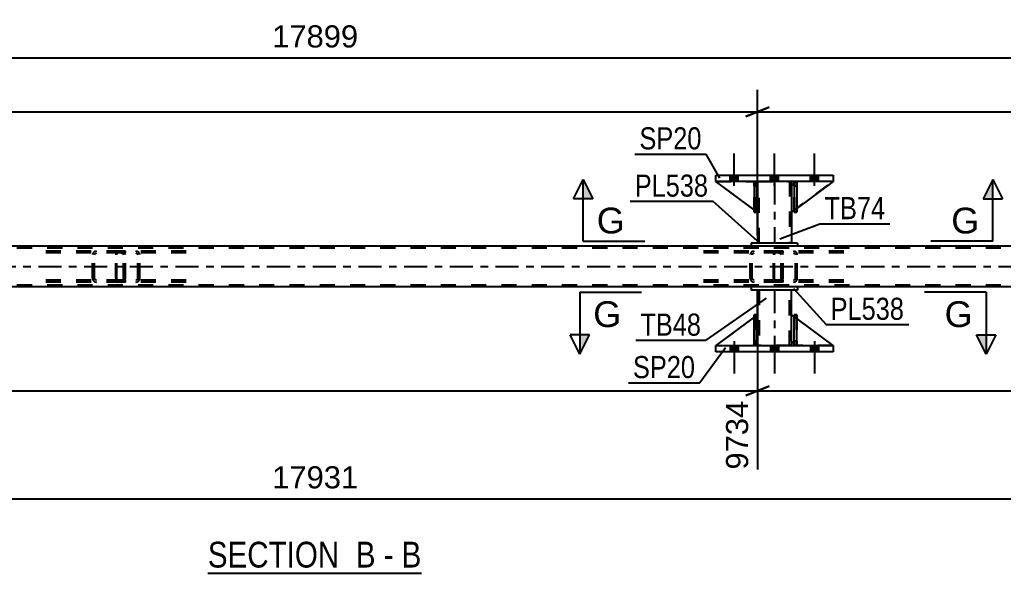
# Model space of a CAD drawing. Header units: millimetres. Extents: x 0 to 841, y 0 to 594.
# Drawn here: x 401 to 528.3, y 192.2 to 263.9 of the extents above; entities that cross this region are included whole.
import ezdxf

# ---------------------------------------------------------------- set-up
doc = ezdxf.new("R2010")
doc.units = ezdxf.units.MM
doc.linetypes.add('DXK_LINE_DOT2', pattern=[3.9198, 1.9599, -1.9599])
doc.linetypes.add('DXK_LINE_DOT3', pattern=[5.9187, 2.979, -0.9799, 0.9799, -0.9799])
doc.styles.add('Arial', font='ARIAL.TTF', dxfattribs={"height": 0.2})
doc.styles.add('Arial Narrow', font='ARIALN.TTF', dxfattribs={"height": 0.2})

# ---------------------------------------------------------------- blocks, each defined once
blk = doc.blocks.new('Unknown-318891418-17 - 3954')
at = {"color": 6, "linetype": 'Continuous'}
blk.add_line((425.32, 192.17), (452.97, 192.17), dxfattribs=at)
at = {"color": 0, "linetype": 'Continuous'}
for points in [[(443.43, 192.92), (443.43, 196.42), (425.32, 196.42), (425.32, 192.92)], [(447.04, 192.92), (447.04, 196.42), (444.48, 196.42), (444.48, 192.92)], [(449.36, 192.92), (449.36, 196.42), (448.09, 196.42), (448.09, 192.92)], [(452.97, 192.92), (452.97, 196.42), (450.41, 196.42), (450.41, 192.92)]]:
    blk.add_wipeout(points, dxfattribs=at)
at = {"color": 7, "linetype": 'Continuous', "style": 'Arial Narrow'}
for s, p in [('SECTION ', (425.32, 192.92)), ('B', (444.48, 192.92)), ('B', (450.41, 192.92)), ('-', (448.09, 192.92))]:
    blk.add_text(s, height=3.34, dxfattribs=at).set_placement(p)
blk = doc.blocks.new('Bolt-318891418-3972 - 3954')
at = {"linetype": 'Continuous'}
for points in [[(493.99, 243.74), (492.95, 243.74), (492.95, 242.94), (493.99, 242.94)], [(493.99, 243.74), (492.95, 243.74), (492.95, 242.94), (493.99, 242.94)], [(493.99, 243.74), (492.95, 243.74), (492.95, 242.94), (493.99, 242.94)], [(499.19, 243.74), (498.15, 243.74), (498.15, 242.94), (499.19, 242.94)], [(499.19, 243.74), (498.15, 243.74), (498.15, 242.94), (499.19, 242.94)], [(504.39, 243.74), (503.35, 243.74), (503.35, 242.94), (504.39, 242.94)], [(504.39, 243.74), (503.35, 243.74), (503.35, 242.94), (504.39, 242.94)], [(504.39, 243.74), (503.35, 243.74), (503.35, 242.94), (504.39, 242.94)]]:
    blk.add_hatch(color=1, dxfattribs=at).paths.add_polyline_path(points)
at = {"color": 1, "linetype": 'Continuous'}
for p, q in [((493.47, 242.34), (493.47, 246.54)), ((493.47, 242.34), (493.47, 246.54)), ((493.47, 242.34), (493.47, 246.54)), ((498.67, 242.34), (498.67, 246.54)), ((498.67, 242.34), (498.67, 246.54)), ((503.87, 242.34), (503.87, 246.54)), ((503.87, 242.34), (503.87, 246.54)), ((503.87, 242.34), (503.87, 246.54)), ((492.95, 242.94), (492.95, 243.74)), ((492.95, 242.94), (492.95, 243.74)), ((492.95, 242.94), (492.95, 243.74)), ((493.99, 242.94), (493.99, 243.74)), ((493.99, 242.94), (493.99, 243.74)), ((493.99, 242.94), (493.99, 243.74)), ((498.15, 242.94), (498.15, 243.74)), ((498.15, 242.94), (498.15, 243.74)), ((499.19, 242.94), (499.19, 243.74)), ((499.19, 242.94), (499.19, 243.74)), ((503.35, 242.94), (503.35, 243.74)), ((503.35, 242.94), (503.35, 243.74)), ((503.35, 242.94), (503.35, 243.74)), ((504.39, 242.94), (504.39, 243.74)), ((504.39, 242.94), (504.39, 243.74)), ((504.39, 242.94), (504.39, 243.74))]:
    blk.add_line(p, q, dxfattribs=at)
blk = doc.blocks.new('Part-318891418-4040 - 3954')
at = {"color": 7, "linetype": 'DXK_LINE_DOT2'}
for p, q in [((496.47, 238.94), (491.07, 242.94)), ((491.07, 242.94), (495.87, 242.94)), ((495.87, 242.94), (496.47, 242.34)), ((496.47, 242.34), (495.87, 242.94)), ((496.47, 242.34), (496.47, 238.94)), ((496.47, 242.34), (496.47, 242.34)), ((496.47, 242.34), (496.47, 238.94))]:
    blk.add_line(p, q, dxfattribs=at)
blk = doc.blocks.new('Part-318891418-3961 - 3954')
at = {"color": 7, "linetype": 'DXK_LINE_DOT2'}
for p, q in [((414.14, 233.9), (403.29, 233.9)), ((414.14, 233.66), (403.29, 233.66)), ((410.44, 233.6), (410.4, 233.42)), ((410.4, 230.38), (410.4, 233.42)), ((410.65, 233.42), (410.67, 233.51)), ((410.65, 230.38), (410.65, 233.42)), ((410.67, 233.51), (410.73, 233.59)), ((410.91, 233.9), (410.71, 233.86)), ((410.73, 233.59), (410.81, 233.64)), ((410.81, 233.64), (410.91, 233.66)), ((414.34, 233.86), (414.14, 233.9)), ((414.14, 233.66), (414.24, 233.64)), ((414.24, 233.64), (414.32, 233.59)), ((414.32, 233.59), (414.38, 233.51)), ((414.38, 233.51), (414.4, 233.42)), ((414.4, 230.38), (414.4, 233.42)), ((414.65, 233.42), (414.62, 233.6)), ((414.65, 230.38), (414.65, 233.42)), ((414.14, 230.14), (403.29, 230.14)), ((414.14, 229.9), (403.29, 229.9)), ((410.4, 230.38), (410.44, 230.19)), ((410.67, 230.28), (410.65, 230.38)), ((410.73, 230.21), (410.67, 230.28)), ((410.71, 229.93), (410.91, 229.9)), ((410.81, 230.15), (410.73, 230.21)), ((410.91, 230.14), (410.81, 230.15)), ((414.24, 230.15), (414.14, 230.14)), ((414.14, 229.9), (414.34, 229.93)), ((414.32, 230.21), (414.24, 230.15)), ((414.38, 230.28), (414.32, 230.21)), ((414.4, 230.38), (414.38, 230.28)), ((414.62, 230.19), (414.65, 230.38))]:
    blk.add_line(p, q, dxfattribs=at)
for centre, start, end in [((410.89, 233.4), 110.7584, 155.6801), ((414.16, 233.4), 24.3199, 69.2416), ((410.89, 230.4), 204.3199, 249.2416), ((414.16, 230.4), 290.7584, 335.6801)]:
    blk.add_arc(centre, 0.496, start, end, dxfattribs=at)
blk = doc.blocks.new('Part-318891418-4037 - 3954')
at = {"color": 2, "linetype": 'Continuous'}
for p, q in [((495.67, 234.54), (246.46, 234.54)), ((665.94, 234.54), (501.67, 234.54)), ((763.19, 229.26), (107.16, 229.26))]:
    blk.add_line(p, q, dxfattribs=at)
at = {"color": 7, "linetype": 'DXK_LINE_DOT2'}
for p, q in [((501.67, 234.54), (495.67, 234.54)), ((763.19, 234.3), (107.16, 234.3)), ((763.19, 229.5), (107.16, 229.5))]:
    blk.add_line(p, q, dxfattribs=at)
at = {"color": 7, "linetype": 'DXK_LINE_DOT3'}
blk.add_line((107.45, 231.9), (763.19, 231.9), dxfattribs=at)
blk = doc.blocks.new('Bolt-318891418-3973 - 3954')
at = {"linetype": 'Continuous'}
for points in [[(492.95, 220.86), (493.99, 220.86), (493.99, 221.66), (492.95, 221.66)], [(492.95, 220.86), (493.99, 220.86), (493.99, 221.66), (492.95, 221.66)], [(492.95, 220.86), (493.99, 220.86), (493.99, 221.66), (492.95, 221.66)], [(498.15, 220.86), (499.19, 220.86), (499.19, 221.66), (498.15, 221.66)], [(498.15, 220.86), (499.19, 220.86), (499.19, 221.66), (498.15, 221.66)], [(503.35, 220.86), (504.39, 220.86), (504.39, 221.66), (503.35, 221.66)], [(503.35, 220.86), (504.39, 220.86), (504.39, 221.66), (503.35, 221.66)], [(503.35, 220.86), (504.39, 220.86), (504.39, 221.66), (503.35, 221.66)]]:
    blk.add_hatch(color=1, dxfattribs=at).paths.add_polyline_path(points)
at = {"color": 1, "linetype": 'Continuous'}
for p, q in [((492.95, 221.66), (492.95, 220.86)), ((492.95, 221.66), (492.95, 220.86)), ((492.95, 221.66), (492.95, 220.86)), ((493.47, 222.26), (493.47, 218.06)), ((493.47, 222.26), (493.47, 218.06)), ((493.47, 222.26), (493.47, 218.06)), ((493.99, 221.66), (493.99, 220.86)), ((493.99, 221.66), (493.99, 220.86)), ((493.99, 221.66), (493.99, 220.86)), ((498.15, 221.66), (498.15, 220.86)), ((498.15, 221.66), (498.15, 220.86)), ((498.67, 222.26), (498.67, 218.06)), ((498.67, 222.26), (498.67, 218.06)), ((499.19, 221.66), (499.19, 220.86)), ((499.19, 221.66), (499.19, 220.86)), ((503.35, 221.66), (503.35, 220.86)), ((503.35, 221.66), (503.35, 220.86)), ((503.35, 221.66), (503.35, 220.86)), ((503.87, 222.26), (503.87, 218.06)), ((503.87, 222.26), (503.87, 218.06)), ((503.87, 222.26), (503.87, 218.06)), ((504.39, 221.66), (504.39, 220.86)), ((504.39, 221.66), (504.39, 220.86)), ((504.39, 221.66), (504.39, 220.86))]:
    blk.add_line(p, q, dxfattribs=at)
blk = doc.blocks.new('Part-318891418-4038 - 3954')
at = {"color": 7, "linetype": 'DXK_LINE_DOT2'}
for p, q in [((501.47, 242.94), (500.87, 242.34)), ((500.87, 238.94), (506.27, 242.94)), ((500.87, 242.34), (500.87, 238.94)), ((506.27, 242.94), (501.47, 242.94))]:
    blk.add_line(p, q, dxfattribs=at)
blk = doc.blocks.new('Part-318891418-4039 - 3954')
at = {"color": 2, "linetype": 'Continuous'}
for p, q in [((501.23, 242.69), (500.87, 242.34)), ((500.87, 242.34), (500.87, 238.94)), ((506.27, 242.94), (501.55, 239.44)), ((500.87, 238.94), (501.23, 239.2))]:
    blk.add_line(p, q, dxfattribs=at)
at = {"color": 7, "linetype": 'DXK_LINE_DOT2'}
for p, q in [((501.47, 242.94), (501.23, 242.69)), ((506.27, 242.94), (501.47, 242.94)), ((506.27, 242.94), (506.27, 242.94)), ((506.27, 242.94), (506.27, 242.94)), ((501.55, 239.44), (501.23, 239.2))]:
    blk.add_line(p, q, dxfattribs=at)
blk = doc.blocks.new('Part-318891418-4064 - 3954')
at = {"color": 2, "linetype": 'Continuous'}
for p, q in [((496.03, 221.66), (496.03, 225.66)), ((496.03, 225.66), (496.35, 225.66)), ((496.35, 221.66), (496.35, 225.66)), ((496.03, 221.66), (496.03, 221.66)), ((496.35, 221.66), (496.03, 221.66))]:
    blk.add_line(p, q, dxfattribs=at)
at = {"color": 7, "linetype": 'DXK_LINE_DOT2'}
for p, q in [((496.03, 225.66), (496.03, 222.26)), ((496.35, 222.26), (496.35, 225.66)), ((496.03, 222.26), (496.03, 221.66)), ((496.03, 222.26), (496.35, 222.26)), ((496.03, 221.66), (496.03, 221.66)), ((496.03, 221.66), (496.03, 221.66)), ((496.35, 221.66), (496.35, 222.26)), ((496.35, 221.66), (496.35, 221.66))]:
    blk.add_line(p, q, dxfattribs=at)
blk = doc.blocks.new('Part-318891418-4041 - 3954')
at = {"color": 2, "linetype": 'Continuous'}
for p, q in [((496.03, 239.27), (491.07, 242.94)), ((496.03, 242.78), (495.87, 242.94)), ((496.47, 242.34), (496.35, 242.46)), ((496.47, 242.34), (496.47, 242.34)), ((496.47, 238.94), (496.47, 242.34)), ((496.35, 239.03), (496.47, 238.94)), ((496.47, 238.94), (496.47, 238.94))]:
    blk.add_line(p, q, dxfattribs=at)
at = {"color": 7, "linetype": 'DXK_LINE_DOT2'}
for p, q in [((495.87, 242.94), (491.07, 242.94)), ((491.07, 242.94), (491.07, 242.94)), ((495.87, 242.94), (496.47, 242.34)), ((496.35, 242.46), (496.03, 242.78)), ((496.47, 242.34), (496.47, 238.94)), ((496.35, 239.03), (496.03, 239.27))]:
    blk.add_line(p, q, dxfattribs=at)
blk = doc.blocks.new('Part-318891418-4042 - 3954')
at = {"color": 7, "linetype": 'DXK_LINE_DOT2'}
for p, q in [((501.23, 242.34), (501.23, 242.94)), ((501.23, 242.94), (501.23, 242.94)), ((501.23, 242.94), (501.23, 238.94)), ((501.23, 242.94), (501.55, 242.94)), ((501.23, 238.94), (501.23, 242.34)), ((501.23, 242.34), (501.55, 242.34)), ((501.55, 242.94), (501.55, 242.34)), ((501.55, 238.94), (501.55, 242.94)), ((501.55, 242.34), (501.55, 238.94)), ((501.23, 238.94), (501.55, 238.94))]:
    blk.add_line(p, q, dxfattribs=at)
blk = doc.blocks.new('Part-318891418-4043 - 3954')
at = {"color": 7, "linetype": 'DXK_LINE_DOT2'}
for p, q in [((496.03, 242.34), (496.03, 242.94)), ((496.03, 242.94), (496.03, 242.94)), ((496.03, 242.94), (496.03, 238.94)), ((496.03, 242.94), (496.35, 242.94)), ((496.03, 238.94), (496.03, 242.34)), ((496.03, 242.34), (496.35, 242.34)), ((496.35, 242.94), (496.35, 242.34)), ((496.35, 238.94), (496.35, 242.94)), ((496.35, 242.34), (496.35, 238.94)), ((496.03, 238.94), (496.35, 238.94))]:
    blk.add_line(p, q, dxfattribs=at)
blk = doc.blocks.new('Part-318891418-4060 - 3954')
at = {"color": 7, "linetype": 'DXK_LINE_DOT2'}
for p, q in [((496.35, 225.56), (496.03, 225.33)), ((496.47, 222.26), (496.47, 225.66)), ((491.07, 221.66), (491.07, 221.66)), ((491.07, 221.66), (495.87, 221.66)), ((496.47, 222.26), (495.87, 221.66)), ((496.35, 222.13), (496.03, 221.81))]:
    blk.add_line(p, q, dxfattribs=at)
at = {"color": 2, "linetype": 'Continuous'}
for p, q in [((496.47, 225.66), (496.35, 225.56)), ((496.47, 222.26), (496.47, 225.66)), ((496.03, 225.33), (491.07, 221.66)), ((496.03, 221.81), (495.87, 221.66)), ((496.47, 222.26), (496.35, 222.13)), ((496.47, 222.26), (496.47, 222.26))]:
    blk.add_line(p, q, dxfattribs=at)
blk = doc.blocks.new('Part-318891418-4061 - 3954')
at = {"color": 7, "linetype": 'DXK_LINE_DOT2'}
for p, q in [((501.55, 225.66), (501.23, 225.66)), ((501.23, 222.26), (501.23, 225.66)), ((501.23, 221.66), (501.23, 225.66)), ((501.55, 225.66), (501.55, 222.26)), ((501.55, 221.66), (501.55, 225.66)), ((501.55, 222.26), (501.23, 222.26)), ((501.23, 221.66), (501.23, 222.26)), ((501.55, 221.66), (501.23, 221.66)), ((501.55, 222.26), (501.55, 221.66)), ((501.55, 221.66), (501.55, 221.66))]:
    blk.add_line(p, q, dxfattribs=at)
blk = doc.blocks.new('Part-318891418-4062 - 3954')
at = {"color": 7, "linetype": 'DXK_LINE_DOT2'}
for p, q in [((496.35, 225.66), (496.03, 225.66)), ((496.03, 222.26), (496.03, 225.66)), ((496.03, 221.66), (496.03, 225.66)), ((496.35, 225.66), (496.35, 222.26)), ((496.35, 221.66), (496.35, 225.66)), ((496.35, 222.26), (496.03, 222.26)), ((496.03, 221.66), (496.03, 222.26)), ((496.35, 221.66), (496.03, 221.66)), ((496.35, 222.26), (496.35, 221.66)), ((496.35, 221.66), (496.35, 221.66))]:
    blk.add_line(p, q, dxfattribs=at)
blk = doc.blocks.new('Part-318891418-4063 - 3954')
at = {"color": 2, "linetype": 'Continuous'}
for p, q in [((501.23, 221.66), (501.23, 225.66)), ((501.23, 225.66), (501.55, 225.66)), ((501.55, 221.66), (501.55, 225.66)), ((501.23, 221.66), (501.23, 221.66)), ((501.55, 221.66), (501.23, 221.66))]:
    blk.add_line(p, q, dxfattribs=at)
at = {"color": 7, "linetype": 'DXK_LINE_DOT2'}
for p, q in [((501.23, 225.66), (501.23, 222.26)), ((501.55, 222.26), (501.55, 225.66)), ((501.23, 222.26), (501.23, 221.66)), ((501.23, 222.26), (501.55, 222.26)), ((501.23, 221.66), (501.23, 221.66)), ((501.23, 221.66), (501.23, 221.66)), ((501.55, 221.66), (501.55, 222.26)), ((501.55, 221.66), (501.55, 221.66))]:
    blk.add_line(p, q, dxfattribs=at)
blk = doc.blocks.new('Part-318891418-4069 - 3954')
at = {"color": 2, "linetype": 'Continuous'}
for p, q in [((496.47, 225.66), (496.47, 228.86)), ((500.87, 225.66), (500.87, 228.86)), ((496.47, 221.66), (496.47, 222.26)), ((500.87, 222.26), (500.87, 221.66))]:
    blk.add_line(p, q, dxfattribs=at)
at = {"color": 7, "linetype": 'DXK_LINE_DOT2'}
for p, q in [((500.87, 228.86), (496.47, 228.86)), ((496.71, 228.86), (496.71, 221.66)), ((500.63, 221.66), (500.63, 228.86)), ((496.47, 222.26), (496.47, 225.66)), ((500.87, 222.26), (500.87, 225.66)), ((500.87, 221.66), (496.47, 221.66))]:
    blk.add_line(p, q, dxfattribs=at)
at = {"color": 7, "linetype": 'DXK_LINE_DOT3'}
blk.add_line((498.67, 228.86), (498.67, 221.66), dxfattribs=at)
blk = doc.blocks.new('Part-318891418-4074 - 3954')
at = {"color": 2, "linetype": 'Continuous'}
for p, q in [((501.67, 229.26), (495.67, 229.26)), ((495.67, 229.26), (495.67, 228.86)), ((501.67, 229.26), (501.67, 228.86)), ((501.67, 228.86), (495.67, 228.86))]:
    blk.add_line(p, q, dxfattribs=at)
blk = doc.blocks.new('Part-318891418-4079 - 3954')
at = {"color": 2, "linetype": 'Continuous'}
for p, q in [((501.67, 234.94), (495.67, 234.94)), ((495.67, 234.94), (495.67, 234.54)), ((501.67, 234.54), (495.67, 234.54)), ((501.67, 234.94), (501.67, 234.54))]:
    blk.add_line(p, q, dxfattribs=at)
blk = doc.blocks.new('Part-318891418-4162 - 3954')
at = {"color": 2, "linetype": 'Continuous'}
for p, q in [((491.07, 242.94), (491.07, 243.74)), ((491.07, 243.74), (506.27, 243.74)), ((506.27, 243.74), (506.27, 242.94)), ((506.27, 242.94), (491.07, 242.94))]:
    blk.add_line(p, q, dxfattribs=at)
blk = doc.blocks.new('Part-318891418-4167 - 3954')
at = {"color": 2, "linetype": 'Continuous'}
for p, q in [((491.07, 221.66), (491.07, 221.66)), ((491.07, 220.86), (491.07, 221.66)), ((491.07, 221.66), (506.27, 221.66)), ((506.27, 221.66), (506.27, 221.66)), ((506.27, 221.66), (506.27, 220.86)), ((491.07, 220.86), (491.07, 220.86)), ((506.27, 220.86), (491.07, 220.86)), ((506.27, 220.86), (506.27, 220.86))]:
    blk.add_line(p, q, dxfattribs=at)
at = {"color": 7, "linetype": 'DXK_LINE_DOT2'}
for p, q in [((491.07, 220.86), (491.07, 221.66)), ((506.27, 221.66), (506.27, 220.86))]:
    blk.add_line(p, q, dxfattribs=at)
blk = doc.blocks.new('Part-318891418-4168 - 3954')
at = {"color": 2, "linetype": 'Continuous'}
for p, q in [((501.55, 242.94), (501.23, 242.94)), ((501.23, 242.94), (501.23, 238.94)), ((501.55, 242.94), (501.55, 242.94)), ((501.55, 242.94), (501.55, 238.94)), ((501.55, 238.94), (501.23, 238.94))]:
    blk.add_line(p, q, dxfattribs=at)
at = {"color": 7, "linetype": 'DXK_LINE_DOT2'}
for p, q in [((501.23, 242.94), (501.23, 242.34)), ((501.23, 242.94), (501.23, 242.94)), ((501.55, 242.34), (501.23, 242.34)), ((501.23, 242.34), (501.23, 238.94)), ((501.55, 242.34), (501.55, 242.94)), ((501.55, 242.94), (501.55, 242.94)), ((501.55, 238.94), (501.55, 242.34))]:
    blk.add_line(p, q, dxfattribs=at)
blk = doc.blocks.new('Part-318891418-4169 - 3954')
at = {"color": 2, "linetype": 'Continuous'}
for p, q in [((496.35, 242.94), (496.03, 242.94)), ((496.03, 242.94), (496.03, 238.94)), ((496.35, 242.94), (496.35, 242.94)), ((496.35, 242.94), (496.35, 238.94)), ((496.35, 238.94), (496.03, 238.94))]:
    blk.add_line(p, q, dxfattribs=at)
at = {"color": 7, "linetype": 'DXK_LINE_DOT2'}
for p, q in [((496.03, 242.94), (496.03, 242.34)), ((496.03, 242.94), (496.03, 242.94)), ((496.35, 242.34), (496.03, 242.34)), ((496.03, 242.34), (496.03, 238.94)), ((496.35, 242.34), (496.35, 242.94)), ((496.35, 242.94), (496.35, 242.94)), ((496.35, 238.94), (496.35, 242.34))]:
    blk.add_line(p, q, dxfattribs=at)
blk = doc.blocks.new('Part-318891418-4174 - 3954')
at = {"color": 2, "linetype": 'Continuous'}
for p, q in [((496.47, 242.94), (496.47, 242.34)), ((500.87, 242.94), (500.87, 242.34)), ((496.47, 238.94), (496.47, 234.94)), ((500.87, 238.94), (500.87, 234.94))]:
    blk.add_line(p, q, dxfattribs=at)
at = {"color": 7, "linetype": 'DXK_LINE_DOT2'}
for p, q in [((496.47, 242.94), (500.87, 242.94)), ((496.47, 242.34), (496.47, 238.94)), ((496.71, 234.94), (496.71, 242.94)), ((500.63, 242.94), (500.63, 234.94)), ((500.87, 242.34), (500.87, 238.94)), ((500.87, 234.94), (496.47, 234.94))]:
    blk.add_line(p, q, dxfattribs=at)
at = {"color": 7, "linetype": 'DXK_LINE_DOT3'}
blk.add_line((498.67, 242.94), (498.67, 234.94), dxfattribs=at)
blk = doc.blocks.new('Part-318891418-4175 - 3954')
at = {"color": 7, "linetype": 'DXK_LINE_DOT2'}
for p, q in [((500.87, 222.26), (500.87, 225.66)), ((500.87, 225.66), (506.27, 221.66)), ((501.47, 221.66), (500.87, 222.26)), ((506.27, 221.66), (501.47, 221.66))]:
    blk.add_line(p, q, dxfattribs=at)
blk = doc.blocks.new('Part-318891418-4176 - 3954')
at = {"color": 2, "linetype": 'Continuous'}
for p, q in [((500.87, 222.26), (500.87, 225.66)), ((500.87, 225.66), (501.23, 225.39)), ((506.27, 221.66), (501.55, 225.16)), ((501.23, 221.9), (500.87, 222.26))]:
    blk.add_line(p, q, dxfattribs=at)
at = {"color": 7, "linetype": 'DXK_LINE_DOT2'}
for p, q in [((501.55, 225.16), (501.23, 225.39)), ((501.23, 221.9), (501.47, 221.66)), ((501.47, 221.66), (506.27, 221.66))]:
    blk.add_line(p, q, dxfattribs=at)
blk = doc.blocks.new('Part-318891418-4177 - 3954')
at = {"color": 7, "linetype": 'DXK_LINE_DOT2'}
for p, q in [((496.47, 225.66), (491.07, 221.66)), ((496.47, 222.26), (496.47, 225.66)), ((496.47, 225.66), (496.47, 222.26)), ((491.07, 221.66), (495.87, 221.66)), ((495.87, 221.66), (496.47, 222.26)), ((496.47, 222.26), (495.87, 221.66)), ((496.47, 222.26), (496.47, 222.26))]:
    blk.add_line(p, q, dxfattribs=at)
blk = doc.blocks.new('Part-318891418-4185 - 3954')
at = {"color": 7, "linetype": 'DXK_LINE_DOT2'}
for p, q in [((498.55, 233.6), (498.53, 233.42)), ((498.53, 230.38), (498.53, 233.42)), ((498.61, 233.76), (498.55, 233.6)), ((498.69, 233.86), (498.61, 233.76)), ((498.66, 233.42), (498.67, 233.51)), ((498.66, 230.38), (498.66, 233.42)), ((498.67, 233.51), (498.7, 233.59)), ((498.8, 233.9), (498.69, 233.86)), ((498.7, 233.59), (498.75, 233.64)), ((498.75, 233.64), (498.8, 233.66)), ((507.66, 233.9), (498.8, 233.9)), ((507.66, 233.66), (498.8, 233.66)), ((499.79, 233.66), (499.79, 233.9)), ((501.32, 233.86), (501.13, 233.9)), ((501.13, 233.66), (501.23, 233.64)), ((501.23, 233.64), (501.31, 233.59)), ((501.31, 233.59), (501.36, 233.51)), ((501.36, 233.51), (501.38, 233.42)), ((501.38, 230.38), (501.38, 233.42)), ((501.63, 233.42), (501.6, 233.6)), ((501.63, 230.38), (501.63, 233.42)), ((498.53, 230.38), (498.55, 230.19)), ((498.55, 230.19), (498.61, 230.04)), ((498.61, 230.04), (498.69, 229.93)), ((498.67, 230.28), (498.66, 230.38)), ((498.7, 230.21), (498.67, 230.28)), ((498.69, 229.93), (498.8, 229.9)), ((498.75, 230.15), (498.7, 230.21)), ((498.8, 230.14), (498.75, 230.15)), ((507.66, 230.14), (498.8, 230.14)), ((507.66, 229.9), (498.8, 229.9)), ((499.79, 229.9), (499.79, 230.14)), ((501.23, 230.15), (501.13, 230.14)), ((501.13, 229.9), (501.32, 229.93)), ((501.31, 230.21), (501.23, 230.15)), ((501.36, 230.28), (501.31, 230.21)), ((501.38, 230.38), (501.36, 230.28)), ((501.6, 230.19), (501.63, 230.38))]:
    blk.add_line(p, q, dxfattribs=at)
for centre, start, end in [((501.15, 233.4), 23.8494, 68.8059), ((501.15, 230.39), 291.1941, 336.1506)]:
    blk.add_arc(centre, 0.492, start, end, dxfattribs=at)
blk = doc.blocks.new('Part-318891418-4186 - 3954')
at = {"color": 7, "linetype": 'DXK_LINE_DOT2'}
for p, q in [((413.41, 233.6), (413.39, 233.42)), ((413.39, 230.38), (413.39, 233.42)), ((413.47, 233.76), (413.41, 233.6)), ((413.56, 233.86), (413.47, 233.76)), ((413.53, 233.42), (413.54, 233.51)), ((413.53, 230.38), (413.53, 233.42)), ((413.54, 233.51), (413.57, 233.59)), ((413.66, 233.9), (413.56, 233.86)), ((413.57, 233.59), (413.61, 233.64)), ((413.61, 233.64), (413.66, 233.66)), ((422.52, 233.9), (413.66, 233.9)), ((422.52, 233.66), (413.66, 233.66)), ((414.65, 233.66), (414.65, 233.9)), ((416.19, 233.86), (416, 233.9)), ((416, 233.66), (416.09, 233.64)), ((416.09, 233.64), (416.18, 233.59)), ((416.18, 233.59), (416.23, 233.51)), ((416.23, 233.51), (416.25, 233.42)), ((416.25, 230.38), (416.25, 233.42)), ((416.5, 233.42), (416.46, 233.6)), ((416.5, 230.38), (416.5, 233.42)), ((413.39, 230.38), (413.41, 230.19)), ((413.41, 230.19), (413.47, 230.04)), ((413.47, 230.04), (413.56, 229.93)), ((413.54, 230.28), (413.53, 230.38)), ((413.57, 230.21), (413.54, 230.28)), ((413.56, 229.93), (413.66, 229.9)), ((413.61, 230.15), (413.57, 230.21)), ((413.66, 230.14), (413.61, 230.15)), ((422.52, 230.14), (413.66, 230.14)), ((422.52, 229.9), (413.66, 229.9)), ((414.65, 229.9), (414.65, 230.14)), ((416.09, 230.15), (416, 230.14)), ((416, 229.9), (416.19, 229.93)), ((416.18, 230.21), (416.09, 230.15)), ((416.23, 230.28), (416.18, 230.21)), ((416.25, 230.38), (416.23, 230.28)), ((416.46, 230.19), (416.5, 230.38))]:
    blk.add_line(p, q, dxfattribs=at)
for centre, start, end in [((416.01, 233.4), 23.8494, 68.8059), ((416.01, 230.39), 291.1941, 336.1506)]:
    blk.add_arc(centre, 0.492, start, end, dxfattribs=at)
blk = doc.blocks.new('Part-318891418-4197 - 3954')
at = {"color": 7, "linetype": 'DXK_LINE_DOT2'}
for p, q in [((499.28, 233.9), (488.42, 233.9)), ((499.28, 233.66), (488.42, 233.66)), ((495.57, 233.6), (495.53, 233.42)), ((495.53, 230.38), (495.53, 233.42)), ((495.79, 233.42), (495.81, 233.51)), ((495.79, 230.38), (495.79, 233.42)), ((495.81, 233.51), (495.86, 233.59)), ((496.04, 233.9), (495.85, 233.86)), ((495.86, 233.59), (495.95, 233.64)), ((495.95, 233.64), (496.04, 233.66)), ((499.47, 233.86), (499.28, 233.9)), ((499.28, 233.66), (499.38, 233.64)), ((499.38, 233.64), (499.46, 233.59)), ((499.46, 233.59), (499.51, 233.51)), ((499.51, 233.51), (499.53, 233.42)), ((499.53, 230.38), (499.53, 233.42)), ((499.79, 233.42), (499.75, 233.6)), ((499.79, 230.38), (499.79, 233.42)), ((499.28, 230.14), (488.42, 230.14)), ((499.28, 229.9), (488.42, 229.9)), ((495.53, 230.38), (495.57, 230.19)), ((495.81, 230.28), (495.79, 230.38)), ((495.86, 230.21), (495.81, 230.28)), ((495.85, 229.93), (496.04, 229.9)), ((495.95, 230.15), (495.86, 230.21)), ((496.04, 230.14), (495.95, 230.15)), ((499.38, 230.15), (499.28, 230.14)), ((499.28, 229.9), (499.47, 229.93)), ((499.46, 230.21), (499.38, 230.15)), ((499.51, 230.28), (499.46, 230.21)), ((499.53, 230.38), (499.51, 230.28)), ((499.75, 230.19), (499.79, 230.38))]:
    blk.add_line(p, q, dxfattribs=at)
for centre, start, end in [((496.02, 233.4), 110.7583, 155.6801), ((499.3, 233.4), 24.3199, 69.2417), ((496.02, 230.4), 204.3199, 249.2417), ((499.3, 230.4), 290.7583, 335.6801)]:
    blk.add_arc(centre, 0.496, start, end, dxfattribs=at)
blk = doc.blocks.new('StraightDimension-318891418-4410 - 3954')
at = {"color": 7, "linetype": 'Continuous'}
for p, q in [((496.47, 227.86), (496.47, 205.61)), ((241.26, 215.81), (496.47, 215.81)), ((494.97, 215.21), (497.97, 216.41))]:
    blk.add_line(p, q, dxfattribs=at)
at = {"color": 0, "linetype": 'Continuous'}
blk.add_wipeout([(495.87, 215.11), (491.67, 215.11), (491.67, 205.01), (495.87, 205.01)], dxfattribs=at)
at = {"color": 3, "linetype": 'Continuous', "style": 'Arial'}
blk.add_text('9734', height=2.865, rotation=90.0002, dxfattribs=at).set_placement((495.27, 205.61))
blk = doc.blocks.new('StraightDimension-318891418-4294 - 3954')
at = {"color": 7, "linetype": 'Continuous'}
blk.add_line((105.97, 201.82), (772.45, 201.82), dxfattribs=at)
at = {"color": 0}
blk.add_wipeout([(445.37, 202.57), (445.37, 206.77), (433.05, 206.77), (433.05, 202.57)], dxfattribs=at)
at = {"color": 3, "style": 'Arial'}
blk.add_text('17931', height=2.865, dxfattribs=at).set_placement((433.65, 203.17))
blk = doc.blocks.new('StraightDimension-318891418-4314 - 3954')
at = {"color": 7, "linetype": 'Continuous'}
blk.add_line((106.6, 258.93), (771.81, 258.93), dxfattribs=at)
at = {"color": 0}
blk.add_wipeout([(445.36, 259.68), (445.36, 263.88), (433.05, 263.88), (433.05, 259.68)], dxfattribs=at)
at = {"color": 3, "style": 'Arial'}
blk.add_text('17899', height=2.865, dxfattribs=at).set_placement((433.65, 260.28))
blk = doc.blocks.new('StraightDimension-318891418-4356 - 3954')
at = {"color": 7, "linetype": 'Continuous'}
for p, q in [((496.47, 235.94), (496.47, 254.78)), ((497.97, 252.53), (494.97, 251.33)), ((496.47, 251.93), (666.74, 251.93))]:
    blk.add_line(p, q, dxfattribs=at)
blk = doc.blocks.new('StraightDimension-318891418-4366 - 3954')
at = {"color": 7, "linetype": 'Continuous'}
for p, q in [((496.47, 235.94), (496.47, 254.78)), ((494.97, 251.33), (497.97, 252.53)), ((241.26, 251.93), (496.47, 251.93))]:
    blk.add_line(p, q, dxfattribs=at)
blk = doc.blocks.new('StraightDimension-318891418-4400 - 3954')
at = {"color": 7, "linetype": 'Continuous'}
for p, q in [((496.47, 227.86), (496.47, 205.61)), ((497.97, 216.41), (494.97, 215.21)), ((496.47, 215.81), (666.74, 215.81))]:
    blk.add_line(p, q, dxfattribs=at)
blk = doc.blocks.new('SectionMark-318891418-4455 - 3954')
at = {"linetype": 'Continuous'}
for points in [[(475.16, 240.69), (473.91, 240.69), (473.91, 243.19)], [(526.94, 240.69), (525.69, 240.69), (526.94, 243.19)]]:
    blk.add_hatch(color=6, dxfattribs=at).paths.add_polyline_path(points)
at = {"color": 6, "linetype": 'Continuous'}
for p, q in [((472.66, 240.69), (473.91, 243.19)), ((473.91, 235.19), (473.91, 243.19)), ((473.91, 243.19), (475.16, 240.69)), ((526.94, 243.19), (525.69, 240.69)), ((526.94, 235.19), (526.94, 243.19)), ((526.94, 243.19), (528.19, 240.69)), ((475.16, 240.69), (472.66, 240.69)), ((525.69, 240.69), (528.19, 240.69)), ((473.91, 235.19), (481.91, 235.19)), ((526.94, 235.19), (518.94, 235.19))]:
    blk.add_line(p, q, dxfattribs=at)
at = {"color": 0, "linetype": 'Continuous'}
for points in [[(479.29, 236.19), (479.29, 239.69), (475.66, 239.69), (475.66, 236.19)], [(525.19, 236.19), (525.19, 239.69), (521.56, 239.69), (521.56, 236.19)]]:
    blk.add_wipeout(points, dxfattribs=at)
at = {"color": 3, "linetype": 'Continuous', "style": 'Arial'}
for p in [(475.66, 236.19), (521.56, 236.19)]:
    blk.add_text('G', height=3.34, dxfattribs=at).set_placement(p)
blk = doc.blocks.new('Mark-318891418-4065 - 3954')
at = {"color": 0}
blk.add_wipeout([(489.17, 222.95), (489.17, 225.95), (481.32, 225.95), (481.32, 222.95)], dxfattribs=at)
blk.add_wipeout([(489.17, 222.95), (489.17, 225.95), (481.32, 225.95), (481.32, 222.95)], dxfattribs=at)
at = {"color": 30, "linetype": 'Continuous'}
for p in [(497.59, 227.8), (480.72, 222.35)]:
    blk.add_line(p, (489.77, 222.35), dxfattribs=at)
at = {"color": 3, "style": 'Arial Narrow'}
blk.add_text('TB48', height=2.863, dxfattribs=at).set_placement((481.32, 222.95))
blk = doc.blocks.new('Mark-318891418-4070 - 3954')
at = {"color": 0}
blk.add_wipeout([(515.45, 225), (515.45, 228), (505.95, 228), (505.95, 225)], dxfattribs=at)
blk.add_wipeout([(515.45, 225), (515.45, 228), (505.95, 228), (505.95, 225)], dxfattribs=at)
at = {"color": 30, "linetype": 'Continuous'}
for p, q in [((501.12, 229.08), (505.35, 224.4)), ((505.35, 224.4), (516.05, 224.4))]:
    blk.add_line(p, q, dxfattribs=at)
at = {"color": 3, "style": 'Arial Narrow'}
blk.add_text('PL538', height=2.863, dxfattribs=at).set_placement((505.95, 225))
blk = doc.blocks.new('Mark-318891418-4075 - 3954')
at = {"color": 0}
blk.add_wipeout([(490.09, 240.96), (490.09, 243.96), (480.59, 243.96), (480.59, 240.96)], dxfattribs=at)
blk.add_wipeout([(490.09, 240.96), (490.09, 243.96), (480.59, 243.96), (480.59, 240.96)], dxfattribs=at)
at = {"color": 30, "linetype": 'Continuous'}
for p in [(479.99, 240.36), (496.88, 234.84)]:
    blk.add_line(p, (490.69, 240.36), dxfattribs=at)
at = {"color": 3, "style": 'Arial Narrow'}
blk.add_text('PL538', height=2.863, dxfattribs=at).set_placement((480.59, 240.96))
blk = doc.blocks.new('SectionMark-318891418-4457 - 3954')
at = {"linetype": 'Continuous'}
for points in [[(473.46, 223.07), (474.71, 223.07), (473.46, 220.57)], [(524.83, 223.07), (526.08, 223.07), (526.08, 220.57)]]:
    blk.add_hatch(color=6, dxfattribs=at).paths.add_polyline_path(points)
at = {"color": 6, "linetype": 'Continuous'}
for p, q in [((473.46, 228.57), (481.46, 228.57)), ((473.46, 228.57), (473.46, 220.57)), ((526.08, 228.57), (518.08, 228.57)), ((526.08, 228.57), (526.08, 220.57)), ((473.46, 220.57), (472.21, 223.07)), ((474.71, 223.07), (472.21, 223.07)), ((473.46, 220.57), (474.71, 223.07)), ((524.83, 223.07), (527.33, 223.07)), ((526.08, 220.57), (524.83, 223.07)), ((527.33, 223.07), (526.08, 220.57))]:
    blk.add_line(p, q, dxfattribs=at)
at = {"color": 0, "linetype": 'Continuous'}
for points in [[(478.84, 224.07), (478.84, 227.57), (475.21, 227.57), (475.21, 224.07)], [(524.33, 224.07), (524.33, 227.57), (520.7, 227.57), (520.7, 224.07)]]:
    blk.add_wipeout(points, dxfattribs=at)
at = {"color": 3, "linetype": 'Continuous', "style": 'Arial'}
for p in [(475.21, 224.07), (520.7, 224.07)]:
    blk.add_text('G', height=3.34, dxfattribs=at).set_placement(p)
blk = doc.blocks.new('Mark-318891418-4158 - 3954')
at = {"color": 0}
blk.add_wipeout([(489.24, 247.08), (489.24, 250.08), (481.2, 250.08), (481.2, 247.08)], dxfattribs=at)
blk.add_wipeout([(489.24, 247.08), (489.24, 250.08), (481.2, 250.08), (481.2, 247.08)], dxfattribs=at)
at = {"color": 30, "linetype": 'Continuous'}
for p in [(480.6, 246.48), (491.59, 243.34)]:
    blk.add_line(p, (489.84, 246.48), dxfattribs=at)
at = {"color": 3, "style": 'Arial Narrow'}
blk.add_text('SP20', height=2.863, dxfattribs=at).set_placement((481.2, 247.08))
blk = doc.blocks.new('Mark-318891418-4163 - 3954')
at = {"color": 0}
blk.add_wipeout([(488.4, 217.45), (488.4, 220.45), (480.36, 220.45), (480.36, 217.45)], dxfattribs=at)
blk.add_wipeout([(488.4, 217.45), (488.4, 220.45), (480.36, 220.45), (480.36, 217.45)], dxfattribs=at)
at = {"color": 30, "linetype": 'Continuous'}
for p in [(492.33, 221.38), (479.76, 216.85)]:
    blk.add_line(p, (489, 216.85), dxfattribs=at)
at = {"color": 3, "style": 'Arial Narrow'}
blk.add_text('SP20', height=2.863, dxfattribs=at).set_placement((480.36, 217.45))
blk = doc.blocks.new('Mark-318891418-4170 - 3954')
at = {"color": 0}
blk.add_wipeout([(513.02, 238.04), (513.02, 241.04), (505.16, 241.04), (505.16, 238.04)], dxfattribs=at)
blk.add_wipeout([(513.02, 238.04), (513.02, 241.04), (505.16, 241.04), (505.16, 238.04)], dxfattribs=at)
at = {"color": 30, "linetype": 'Continuous'}
for p, q in [((499.39, 235.5), (504.56, 237.44)), ((504.56, 237.44), (513.62, 237.44))]:
    blk.add_line(p, q, dxfattribs=at)
at = {"color": 3, "style": 'Arial Narrow'}
blk.add_text('TB74', height=2.863, dxfattribs=at).set_placement((505.16, 238.04))

msp = doc.modelspace()

# ---------------------------------------------------------------- block references
for name in ['Bolt-318891418-3972 - 3954', 'Part-318891418-4162 - 3954', 'Part-318891418-4040 - 3954', 'Part-318891418-4041 - 3954', 'Part-318891418-4043 - 3954', 'Part-318891418-4169 - 3954', 'Part-318891418-4174 - 3954', 'Part-318891418-4038 - 3954', 'Part-318891418-4039 - 3954', 'Part-318891418-4042 - 3954', 'Part-318891418-4168 - 3954', 'Part-318891418-4037 - 3954', 'Part-318891418-4079 - 3954', 'Part-318891418-3961 - 3954', 'Part-318891418-4186 - 3954', 'Part-318891418-4197 - 3954', 'Part-318891418-4185 - 3954', 'Part-318891418-4074 - 3954', 'Part-318891418-4069 - 3954', 'Part-318891418-4060 - 3954', 'Part-318891418-4177 - 3954', 'Part-318891418-4064 - 3954', 'Part-318891418-4062 - 3954', 'Part-318891418-4175 - 3954', 'Part-318891418-4176 - 3954', 'Part-318891418-4061 - 3954', 'Part-318891418-4063 - 3954', 'Part-318891418-4167 - 3954', 'Bolt-318891418-3973 - 3954', 'Unknown-318891418-17 - 3954']:
    msp.add_blockref(name, (0, 0))

# ---------------------------------------------------------------- next in the draw order: block references
for name in ['StraightDimension-318891418-4314 - 3954', 'StraightDimension-318891418-4410 - 3954']:
    msp.add_blockref(name, (0, 0))

# ---------------------------------------------------------------- next in the draw order: block references
for name in ['StraightDimension-318891418-4356 - 3954', 'StraightDimension-318891418-4294 - 3954']:
    msp.add_blockref(name, (0, 0))

# ---------------------------------------------------------------- next in the draw order: block references
for name in ['StraightDimension-318891418-4366 - 3954', 'StraightDimension-318891418-4400 - 3954']:
    msp.add_blockref(name, (0, 0))

# ---------------------------------------------------------------- next in the draw order: block references
for name in ['SectionMark-318891418-4455 - 3954', 'Mark-318891418-4070 - 3954', 'Mark-318891418-4065 - 3954']:
    msp.add_blockref(name, (0, 0))

# ---------------------------------------------------------------- next in the draw order: block references
for name in ['Mark-318891418-4075 - 3954', 'Mark-318891418-4170 - 3954', 'SectionMark-318891418-4457 - 3954']:
    msp.add_blockref(name, (0, 0))

# ---------------------------------------------------------------- next in the draw order: block references
for name in ['Mark-318891418-4158 - 3954', 'Mark-318891418-4163 - 3954']:
    msp.add_blockref(name, (0, 0))

doc.saveas('drawing.dxf')
